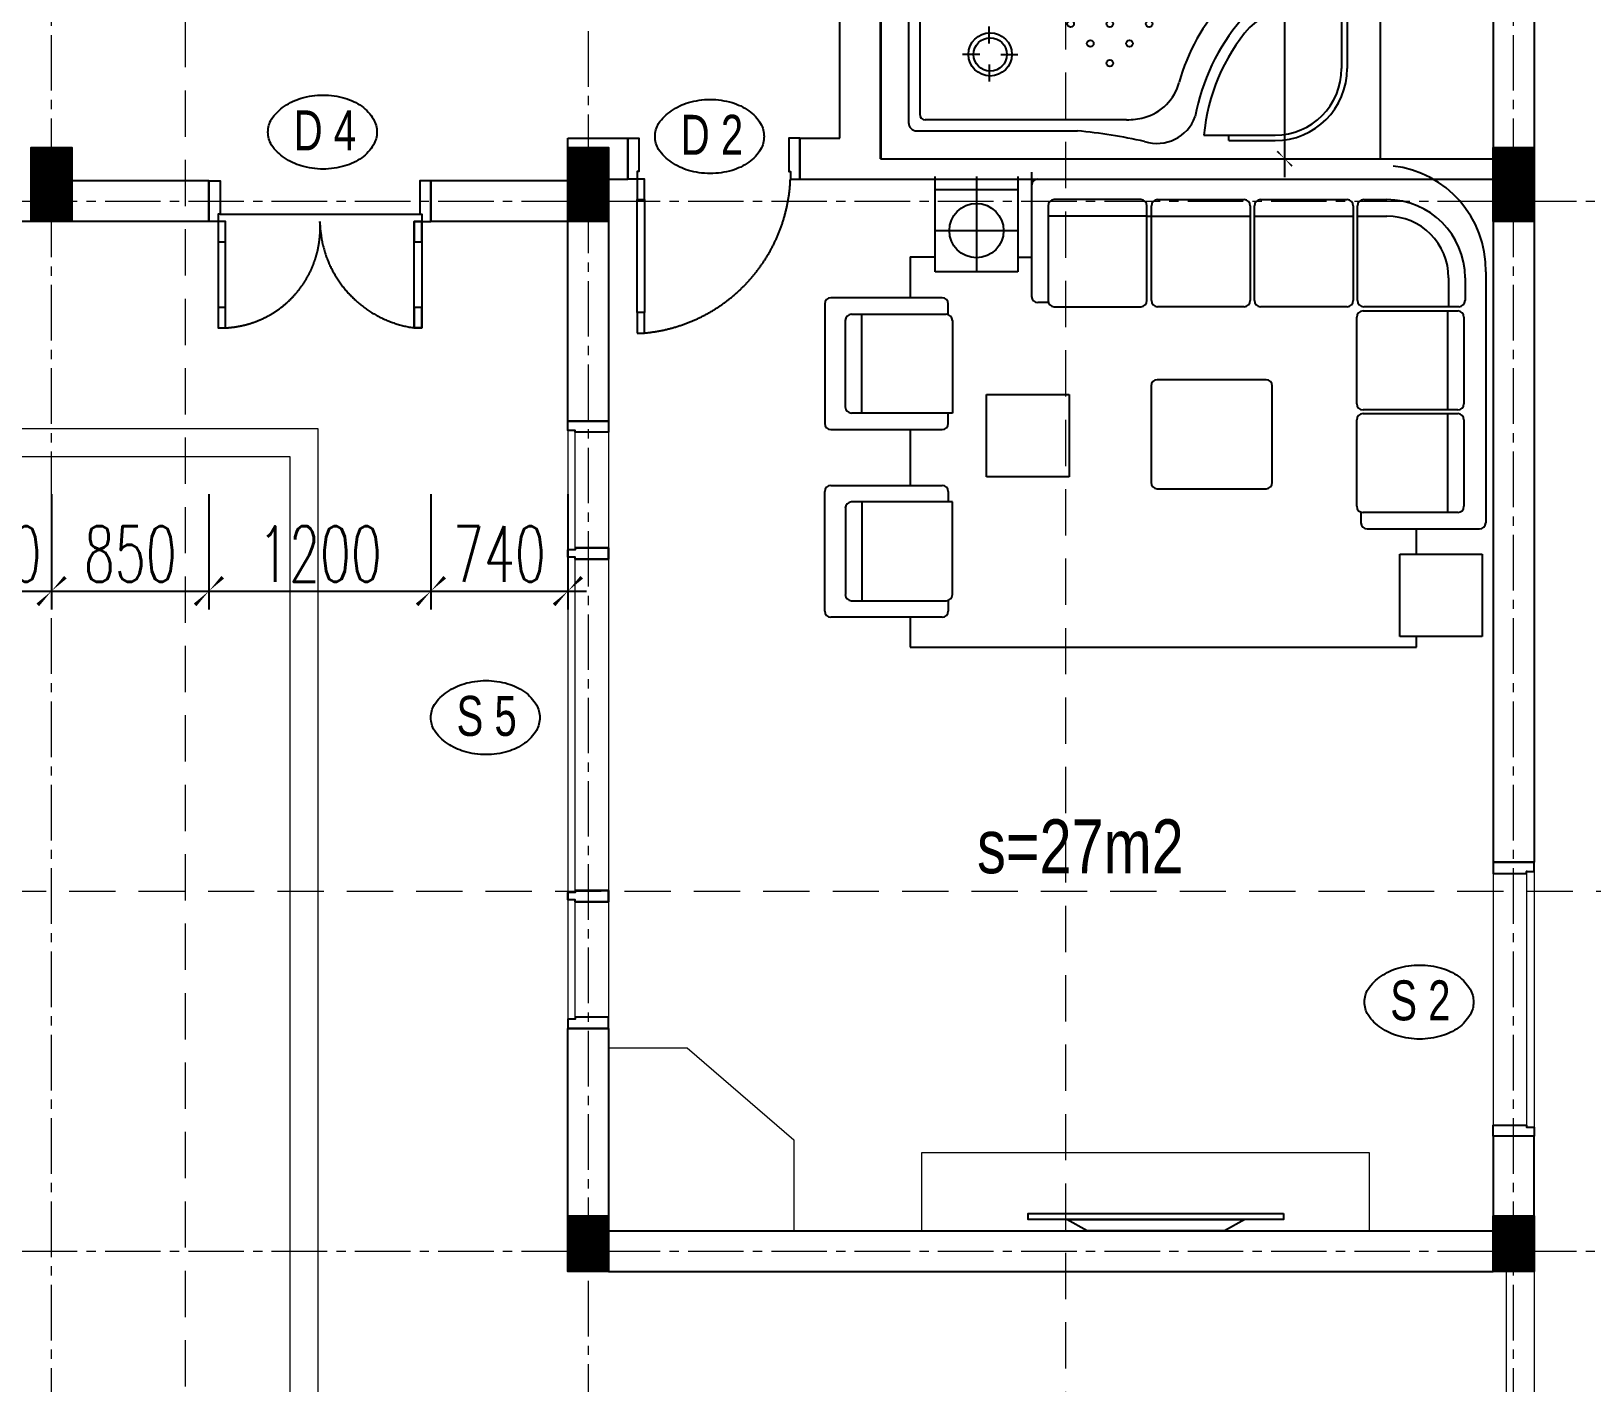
# Model space of a CAD drawing. Header units: millimetres. Extents: x -34806 to 662668, y 63228 to 99452.
# Drawn here: x 150668 to 159100, y 74775 to 82075 of the extents above; entities that cross this region are included whole.
import ezdxf
from ezdxf.enums import TextEntityAlignment as Align

# ---------------------------------------------------------------- set-up
doc = ezdxf.new("R2010")
doc.units = ezdxf.units.MM
doc.header["$LTSCALE"] = 200
doc.header["$MEASUREMENT"] = 0
doc.header["$PDMODE"] = 3
doc.header["$PDSIZE"] = 50
for name, pattern in [('CENTER2', [1.125, 0.75, -0.125, 0.125, -0.125]), ('CONTINOUS', [0]), ('CONTINU', [0]), ('DASHED2', [0.375, 0.25, -0.125])]:
    doc.linetypes.add(name, pattern=pattern)
doc.layers.get('0').update_dxf_attribs({"color": 95, "linetype": 'CONTINUOUS'})
doc.layers.get('DEFPOINTS').update_dxf_attribs({"linetype": 'CONTINUOUS'})
for name, color, linetype in [('COT', 2, 'CONTINUOUS'), ('Cua', 143, 'CONTINUOUS'), ('DIM', 1, 'CONTINUOUS'), ('NOITHAT', 32, 'CONTINUOUS'), ('TEXT', 7, 'CONTINUOUS'), ('TPTA-Text', 253, 'CONTINUOUS'), ('TUONG', 2, 'CONTINUOUS')]:
    doc.layers.add(name, color=color, linetype=linetype)
doc.layers.add('thay', color=7, linetype='CONTINUOUS', lineweight=18)
doc.layers.add('tim', color=254, linetype='CENTER2', lineweight=9)
doc.styles.add('NHO', font='VNCC-RMS.SHX', dxfattribs={"width": 0.8})
doc.styles.add('Scale', font='vnsimli.shx', dxfattribs={"width": 0.65, "bigfont": 'bigfont.shx'})
doc.styles.add('VNCC-SIM', font='VHAVAN.ttf', dxfattribs={"width": 0.85})
doc.dimstyles.new('Scale', dxfattribs={"dimscale": 10, "dimtxt": 2, "dimasz": 0.8, "dimexe": 1, "dimexo": 0, "dimgap": 0.5, "dimtad": 1, "dimdec": 0, "dimzin": 0, "dimdsep": 46, "dimtxsty": 'Scale', "dimblk": 'ARCHTICK', "dimcen": 1, "dimdle": 1, "dimclrd": 8, "dimclre": 251, "dimclrt": 3, "dimadec": 0, "dimazin": 0, "dimtfac": 1, "dimtdec": 0, "dimtix": 1, "dimtmove": 2, "dimatfit": 3, "dimfxl": 1, "dimtolj": 1, "dimtzin": 0, "dimarcsym": 0})

# ---------------------------------------------------------------- blocks, each defined once
blk = doc.blocks.new('A$C24910009')
for p, q in [((900, 900), (0, 900)), ((0, 900), (0, 0)), ((900, 450), (900, 900)), ((273, 867.5), (190, 867.5)), ((318, 857.5), (190, 857.5)), ((273, 867.5), (273, 857.5)), ((835, 850), (545.9, 850)), ((840, 850), (840, 850)), ((840, 850), (840, 850)), ((457.2, 830), (820, 830)), ((830, 520), (830, 820)), ((850, 500), (850, 835)), ((704.8, 730.4), (704.8, 761.3)), ((60, 630.6), (60, 737.5)), ((70, 585.6), (70, 737.5)), ((684.1, 712.2), (653.2, 712.2)), ((721.8, 712.2), (752.7, 712.2)), ((704.8, 692.7), (704.8, 661.8)), ((60, 630.6), (70, 630.6)), ((70, 442.8), (70, 80)), ((50, 60), (50, 354.1)), ((80, 70), (380, 70)), ((0, 0), (450, 0))]:
    blk.add_line(p, q)
blk.add_lwpolyline([(50, 60), (50, 60, 0.414214), (60, 50), (400, 50)], format="xyb")
for centre, radius in [((487.4, 728), 6), ((703, 712.2), 39), ((703, 712.2), 30), ((452, 692.6), 6), ((522.7, 692.6), 6), ((416.7, 657.3), 6), ((487.4, 657.3), 6), ((558.1, 657.3), 6), ((381.3, 621.9), 6), ((452, 621.9), 6), ((522.7, 621.9), 6), ((593.5, 621.9), 6), ((346, 586.6), 6), ((416.7, 586.6), 6), ((487.4, 586.6), 6), ((558.1, 586.6), 6), ((628.8, 586.6), 6), ((310.6, 551.2), 6), ((381.3, 551.2), 6), ((452, 551.2), 6), ((522.7, 551.2), 6), ((593.5, 551.2), 6), ((664.2, 551.2), 6), ((275.3, 515.9), 6), ((346, 515.9), 6), ((416.7, 515.9), 6), ((487.4, 515.9), 6), ((558.1, 515.9), 6), ((628.8, 515.9), 6), ((699.5, 515.9), 6), ((239.9, 480.5), 6), ((310.6, 480.5), 6), ((381.3, 480.5), 6), ((452, 480.5), 6), ((522.7, 480.5), 6), ((593.5, 480.5), 6), ((664.2, 480.5), 6), ((734.9, 480.5), 6), ((204.5, 445.1), 6), ((275.3, 445.1), 6), ((346, 445.1), 6), ((416.7, 445.1), 6), ((487.4, 445.1), 6), ((558.1, 445.1), 6), ((628.8, 445.1), 6), ((699.5, 445.1), 6), ((770.2, 445.1), 6), ((169.2, 409.8), 6), ((239.9, 409.8), 6), ((310.6, 409.8), 6), ((381.3, 409.8), 6), ((452, 409.8), 6), ((522.7, 409.8), 6), ((593.5, 409.8), 6), ((664.2, 409.8), 6), ((734.9, 409.8), 6), ((204.5, 374.4), 6), ((275.3, 374.4), 6), ((346, 374.4), 6), ((416.7, 374.4), 6), ((487.4, 374.4), 6), ((558.1, 374.4), 6), ((628.8, 374.4), 6), ((699.5, 374.4), 6), ((239.9, 339.1), 6), ((310.6, 339.1), 6), ((381.3, 339.1), 6), ((452, 339.1), 6), ((522.7, 339.1), 6), ((593.5, 339.1), 6), ((664.2, 339.1), 6), ((275.3, 303.7), 6), ((346, 303.7), 6), ((416.7, 303.7), 6), ((487.4, 303.7), 6), ((558.1, 303.7), 6), ((628.8, 303.7), 6), ((310.6, 268.4), 6), ((381.3, 268.4), 6), ((452, 268.4), 6), ((522.7, 268.4), 6), ((593.5, 268.4), 6), ((346, 233), 6), ((416.7, 233), 6), ((487.4, 233), 6), ((558.1, 233), 6), ((381.3, 197.7), 6), ((452, 197.7), 6), ((522.7, 197.7), 6), ((416.7, 162.3), 6), ((487.4, 162.3), 6), ((452, 126.9), 6)]:
    blk.add_circle(centre, radius)
for centre, radius, start, end in [((402.7, 799), 73.4, 72.4413, 159.8567), ((190, 737.5), 130, 90, 180), ((190, 737.5), 120, 90, 180), ((-26.2, 888.7), 345.6, 319.4035, 354.8269), ((644, 1870.5), 1025.2, 257.6577, 264.511), ((835, 835), 15, 0, 90), ((-26.2, 888.7), 365.6, 319.1622, 349.8539), ((449.3, 739), 90, 105.1154, 164.8145), ((457.2, 710), 120, 90, 105.1154), ((820, 820), 10, 0, 90), ((30, 852.5), 344.5, 316.7331, 344.865), ((11.3, 926.2), 345.6, 279.7733, 310.5965), ((11.3, 926.2), 365.6, 280.1461, 310.8378), ((46.6, 872.4), 347, 285.1855, 312.4539), ((101, 497.3), 73.4, 110.1433, 197.5587), ((161, 450.7), 90, 105.1855, 164.8846), ((380, 520), 450, 270, 0), ((400, 500), 450, 270, 360), ((-970.5, 256), 1025.2, 5.489, 12.3423), ((190, 442.8), 120, 164.8846, 180), ((450, 450), 450, 270, 0), ((80, 80), 10, 180, 270)]:
    blk.add_arc(centre, radius, start, end)
blk = doc.blocks.new('_ArchTick')
at = {"layer": 'DIM', "color": 150}
blk.add_lwpolyline([(0.5, 0.5, 0.133, 0, 0), (0, 0, 0, 0.133, 0), (-0.5, -0.5, 0.133, 0.133, 0)], format="xyseb", dxfattribs=at)
blk = doc.blocks.new('*D162')
at = {"layer": 'DEFPOINTS', "color": 0}
for p in [(157368.2, 84016.3), (157368.2, 81386.3), (157440.9, 81386.3)]:
    blk.add_point(p, dxfattribs=at)
at = {"layer": 'thay', "color": 8, "lineweight": -2}
blk.add_line((157440.9, 84116.3), (157440.9, 81286.3), dxfattribs=at)
at = {"layer": 'thay', "color": 251, "lineweight": -2}
for p, q in [((157368.2, 84016.3), (157540.9, 84016.3)), ((157368.2, 81386.3), (157540.9, 81386.3))]:
    blk.add_line(p, q, dxfattribs=at)
at = {"layer": 'thay', "color": 8, "lineweight": -2, "xscale": 80, "yscale": 80, "zscale": 80}
for p, rotation in [((157440.9, 84016.3), 90), ((157440.9, 81386.3), 270)]:
    blk.add_blockref('_ArchTick', p, dxfattribs=dict(at, rotation=rotation))
at = {"layer": 'thay', "color": 3, "insert": (157290.9, 82701.3), "char_height": 200, "attachment_point": 5, "rotation": 90, "style": 'Scale'}
blk.add_mtext('\\A1;2630', dxfattribs=at)
blk = doc.blocks.new('*D423')
at = {"layer": 'DEFPOINTS', "color": 0}
for p in [(150168.3, 79574.1), (150778.3, 79574.1), (150778.3, 79051.1)]:
    blk.add_point(p, dxfattribs=at)
at = {"layer": 'TPTA-Text', "color": 251, "lineweight": -2}
for p, q in [((150168.3, 79574.1), (150168.3, 78951.1)), ((150778.3, 79574.1), (150778.3, 78951.1))]:
    blk.add_line(p, q, dxfattribs=at)
at = {"layer": 'TPTA-Text', "color": 8, "lineweight": -2}
blk.add_line((150068.3, 79051.1), (150878.3, 79051.1), dxfattribs=at)
at = {"layer": 'TPTA-Text', "color": 8, "lineweight": -2, "xscale": 150, "yscale": 150, "zscale": 150, "rotation": 180}
blk.add_blockref('_ArchTick', (150168.3, 79051.1), dxfattribs=at)
at = {"layer": 'TPTA-Text', "color": 8, "lineweight": -2, "xscale": 150, "yscale": 150, "zscale": 150}
blk.add_blockref('_ArchTick', (150778.3, 79051.1), dxfattribs=at)
at = {"layer": 'TPTA-Text', "color": 3, "insert": (150473.3, 79251.1), "char_height": 300, "attachment_point": 5, "style": 'Scale'}
blk.add_mtext('\\A1;610', dxfattribs=at)
blk = doc.blocks.new('*D424')
at = {"layer": 'DEFPOINTS', "color": 0}
for p in [(150778.3, 79574.1), (151628.6, 79574.1), (151628.6, 79051.1)]:
    blk.add_point(p, dxfattribs=at)
at = {"layer": 'TPTA-Text', "color": 251, "lineweight": -2}
for p, q in [((150778.3, 79574.1), (150778.3, 78951.1)), ((151628.6, 79574.1), (151628.6, 78951.1))]:
    blk.add_line(p, q, dxfattribs=at)
at = {"layer": 'TPTA-Text', "color": 8, "lineweight": -2}
blk.add_line((150678.3, 79051.1), (151728.6, 79051.1), dxfattribs=at)
at = {"layer": 'TPTA-Text', "color": 8, "lineweight": -2, "xscale": 150, "yscale": 150, "zscale": 150, "rotation": 180}
blk.add_blockref('_ArchTick', (150778.3, 79051.1), dxfattribs=at)
at = {"layer": 'TPTA-Text', "color": 8, "lineweight": -2, "xscale": 150, "yscale": 150, "zscale": 150}
blk.add_blockref('_ArchTick', (151628.6, 79051.1), dxfattribs=at)
at = {"layer": 'TPTA-Text', "color": 3, "insert": (151203.5, 79251.1), "char_height": 300, "attachment_point": 5, "style": 'Scale'}
blk.add_mtext('\\A1;850', dxfattribs=at)
blk = doc.blocks.new('*D425')
at = {"layer": 'DEFPOINTS', "color": 0}
for p in [(151628.6, 79574.1), (152828.1, 79574.1), (152828.1, 79051.1)]:
    blk.add_point(p, dxfattribs=at)
at = {"layer": 'TPTA-Text', "color": 251, "lineweight": -2}
for p, q in [((151628.6, 79574.1), (151628.6, 78951.1)), ((152828.1, 79574.1), (152828.1, 78951.1))]:
    blk.add_line(p, q, dxfattribs=at)
at = {"layer": 'TPTA-Text', "color": 8, "lineweight": -2}
blk.add_line((151528.6, 79051.1), (152928.1, 79051.1), dxfattribs=at)
at = {"layer": 'TPTA-Text', "color": 8, "lineweight": -2, "xscale": 150, "yscale": 150, "zscale": 150, "rotation": 180}
blk.add_blockref('_ArchTick', (151628.6, 79051.1), dxfattribs=at)
at = {"layer": 'TPTA-Text', "color": 8, "lineweight": -2, "xscale": 150, "yscale": 150, "zscale": 150}
blk.add_blockref('_ArchTick', (152828.1, 79051.1), dxfattribs=at)
at = {"layer": 'TPTA-Text', "color": 3, "insert": (152228.3, 79251.1), "char_height": 300, "attachment_point": 5, "style": 'Scale'}
blk.add_mtext('\\A1;1200', dxfattribs=at)
blk = doc.blocks.new('*D426')
at = {"layer": 'DEFPOINTS', "color": 0}
for p in [(152828.1, 79574.1), (153568.3, 79574.1), (153568.3, 79051.1)]:
    blk.add_point(p, dxfattribs=at)
at = {"layer": 'TPTA-Text', "color": 251, "lineweight": -2}
for p, q in [((152828.1, 79574.1), (152828.1, 78951.1)), ((153568.3, 79574.1), (153568.3, 78951.1))]:
    blk.add_line(p, q, dxfattribs=at)
at = {"layer": 'TPTA-Text', "color": 8, "lineweight": -2}
blk.add_line((152728.1, 79051.1), (153668.3, 79051.1), dxfattribs=at)
at = {"layer": 'TPTA-Text', "color": 8, "lineweight": -2, "xscale": 150, "yscale": 150, "zscale": 150, "rotation": 180}
blk.add_blockref('_ArchTick', (152828.1, 79051.1), dxfattribs=at)
at = {"layer": 'TPTA-Text', "color": 8, "lineweight": -2, "xscale": 150, "yscale": 150, "zscale": 150}
blk.add_blockref('_ArchTick', (153568.3, 79051.1), dxfattribs=at)
at = {"layer": 'TPTA-Text', "color": 3, "insert": (153198.2, 79251.1), "char_height": 300, "attachment_point": 5, "style": 'Scale'}
blk.add_mtext('\\A1;740', dxfattribs=at)

msp = doc.modelspace()

# ---------------------------------------------------------------- linework, layer by layer
at = {"layer": 'COT', "const_width": 220}
for points in [[(150778.3, 81046.3), (150778.3, 81446.3)], [(153678.3, 81046.3), (153678.3, 81446.3)], [(158678.3, 81046.3), (158678.3, 81446.3)], [(150778.3, 81046.3), (150778.3, 81346.3)], [(153678.3, 81046.3), (153678.3, 81346.3)], [(158678.3, 81046.3), (158678.3, 81346.3)], [(153678.3, 75376.3), (153678.3, 75676.3)], [(158678.3, 75376.3), (158678.3, 75676.3)]]:
    msp.add_lwpolyline(points, dxfattribs=at)
at = {"layer": 'Cua', "color": 6, "linetype": 'CONTINOUS', "ltscale": 0.5}
for p, q in [((153891.8, 81496.3), (153891.8, 81276.3)), ((154821.8, 81276.3), (154821.8, 81496.3)), ((154821.8, 81276.3), (154821.8, 81496.3)), ((154821.8, 81496.3), (154821.8, 81276.3)), ((154821.8, 81496.3), (154821.8, 81276.3)), ((154821.8, 81276.3), (154821.8, 81496.3)), ((154821.8, 81496.3), (154821.8, 81276.3)), ((151628.6, 81046.3), (151628.6, 81266.3)), ((151628.6, 81046.3), (151628.6, 81266.3)), ((151628.6, 81266.3), (151628.6, 81046.3)), ((151628.6, 81266.3), (151628.6, 81046.3)), ((151628.6, 81046.3), (151628.6, 81266.3)), ((151628.6, 81266.3), (151628.6, 81046.3)), ((152828.1, 81266.3), (152828.1, 81046.3)), ((153568.3, 79968.7), (153788.3, 79968.7)), ((153568.3, 79968.7), (153788.3, 79968.7)), ((153788.3, 79968.7), (153568.3, 79968.7)), ((153788.3, 79968.7), (153568.3, 79968.7)), ((153568.3, 79968.7), (153788.3, 79968.7)), ((153788.3, 79968.7), (153568.3, 79968.7)), ((158788.3, 77586), (158568.3, 77586)), ((158788.3, 77586), (158568.3, 77586)), ((158568.3, 77586), (158788.3, 77586)), ((158568.3, 77586), (158788.3, 77586)), ((158788.3, 77586), (158568.3, 77586)), ((158568.3, 77586), (158788.3, 77586)), ((158788.3, 77586), (158568.3, 77586)), ((158788.3, 77586), (158568.3, 77586)), ((158568.3, 77586), (158788.3, 77586)), ((158568.3, 77586), (158788.3, 77586)), ((158788.3, 77586), (158568.3, 77586)), ((158568.3, 77586), (158788.3, 77586)), ((153788.3, 76688.7), (153568.3, 76688.7))]:
    msp.add_line(p, q, dxfattribs=at)
at = {"layer": 'Cua', "color": 8, "linetype": 'DASHED2', "ltscale": 400}
for p, q in [((153941.8, 80554.7), (153941.8, 81165)), ((153981.8, 81165), (153981.8, 80554.7))]:
    msp.add_line(p, q, dxfattribs=at)
at = {"layer": 'Cua', "color": 6, "linetype": 'CONTINOUS', "ltscale": 0.5}
for points in [[(153891.8, 81496.3), (153951.8, 81496.3), (153951.8, 81316.3), (153941.8, 81316.3), (153941.8, 81276.3), (153891.8, 81276.3)], [(154821.8, 81496.3), (154761.8, 81496.3), (154761.8, 81316.3), (154771.8, 81316.3), (154771.8, 81276.3), (154821.8, 81276.3)], [(151628.6, 81266.3), (151688.6, 81266.3), (151688.6, 81086.3), (151678.6, 81086.3), (151678.6, 81046.3), (151628.6, 81046.3)], [(151628.6, 81266.3), (151688.6, 81266.3), (151688.6, 81086.3), (151678.6, 81086.3), (151678.6, 81046.3), (151628.6, 81046.3)], [(152828.1, 81266.3), (152768.1, 81266.3), (152768.1, 81086.3), (152778.1, 81086.3), (152778.1, 81046.3), (152828.1, 81046.3)], [(152828.1, 81266.3), (152768.1, 81266.3), (152768.1, 81086.3), (152778.1, 81086.3), (152778.1, 81046.3), (152828.1, 81046.3)], [(153788.3, 79968.7), (153788.3, 79908.7), (153608.3, 79908.7), (153608.3, 79918.7), (153568.3, 79918.7), (153568.3, 79968.7)], [(153788.3, 79968.7), (153788.3, 79908.7), (153608.3, 79908.7), (153608.3, 79918.7), (153568.3, 79918.7), (153568.3, 79968.7)], [(158568.3, 77586), (158568.3, 77526), (158748.3, 77526), (158748.3, 77536), (158788.3, 77536), (158788.3, 77586)], [(158568.3, 77586), (158568.3, 77526), (158748.3, 77526), (158748.3, 77536), (158788.3, 77536), (158788.3, 77586)], [(158568.3, 77586), (158568.3, 77526), (158748.3, 77526), (158748.3, 77536), (158788.3, 77536), (158788.3, 77586)], [(153788.3, 76688.7), (153788.3, 76748.7), (153608.3, 76748.7), (153608.3, 76738.7), (153568.3, 76738.7), (153568.3, 76688.7)], [(153788.3, 76688.7), (153788.3, 76748.7), (153608.3, 76748.7), (153608.3, 76738.7), (153568.3, 76738.7), (153568.3, 76688.7)], [(158568.3, 76106.3), (158568.3, 76166.3), (158748.3, 76166.3), (158748.3, 76156.3), (158788.3, 76156.3), (158788.3, 76106.3)], [(158568.3, 76106.3), (158568.3, 76166.3), (158748.3, 76166.3), (158748.3, 76156.3), (158788.3, 76156.3), (158788.3, 76106.3)]]:
    msp.add_lwpolyline(points, close=True, dxfattribs=at)
at = {"layer": 'Cua', "color": 0, "linetype": 'Continuous'}
for points in [[(153941.8, 81165), (153981.8, 81165), (153981.8, 81275), (153941.8, 81275)], [(151718.6, 81046.3), (151678.6, 81046.3), (151678.6, 80936.3), (151718.6, 80936.3)], [(152778.1, 81046.3), (152738.1, 81046.3), (152738.1, 80936.3), (152778.1, 80936.3)], [(151718.6, 80582.6), (151678.6, 80582.6), (151678.6, 80472.6), (151718.6, 80472.6)], [(152778.1, 80582.6), (152738.1, 80582.6), (152738.1, 80472.6), (152778.1, 80472.6)], [(153941.8, 80444.7), (153981.8, 80444.7), (153981.8, 80554.7), (153941.8, 80554.7)]]:
    msp.add_lwpolyline(points, close=True, dxfattribs=at)
at = {"layer": 'Cua', "color": 4}
for points in [[(151718.6, 80472.6), (151718.6, 81046.3), (151678.6, 81046.3), (151678.6, 80472.6)], [(152738.1, 80472.6), (152738.1, 81046.3), (152778.1, 81046.3), (152778.1, 80472.6)]]:
    msp.add_lwpolyline(points, close=True, dxfattribs=at)
at = {"layer": 'Cua', "color": 6, "linetype": 'CONTINOUS', "ltscale": 0.5}
for points in [[(153608.3, 79284), (153788.3, 79284), (153788.3, 79224), (153608.3, 79224), (153608.3, 79234), (153568.3, 79234), (153568.3, 79274)], [(153608.3, 79224), (153788.3, 79224), (153788.3, 79284), (153608.3, 79284), (153608.3, 79274), (153568.3, 79274), (153568.3, 79234)], [(153608.3, 77373.3), (153788.3, 77373.3), (153788.3, 77433.3), (153608.3, 77433.3), (153608.3, 77423.3), (153568.3, 77423.3), (153568.3, 77383.3)], [(153608.3, 77433.3), (153788.3, 77433.3), (153788.3, 77373.3), (153608.3, 77373.3), (153608.3, 77383.3), (153568.3, 77383.3), (153568.3, 77423.3)]]:
    msp.add_lwpolyline(points, dxfattribs=at)
at = {"layer": 'Cua', "color": 8, "linetype": 'DASHED2', "ltscale": 400}
for centre, radius, start, end in [((153900.9, 81311.3), 870.3, 275.33083, 357.69464), ((151691.9, 81009.7), 537.7, 272.84394, 3.903), ((152818.5, 81057.4), 590.3, 181.08297, 262.1701)]:
    msp.add_arc(centre, radius, start, end, dxfattribs=at)
at = {"layer": 'DIM'}
msp.add_line((151688.6, 81086.3), (152768.1, 81086.3), dxfattribs=at)
at = {"layer": 'NOITHAT'}
for p, q in [((155553.4, 80775.5), (155553.4, 81290.5)), ((155775.9, 81290.5), (155775.9, 80775.5)), ((155998.4, 81290.5), (155998.4, 80775.5)), ((156074.1, 80642.2), (156074.1, 81312.9)), ((155553.4, 81220.5), (155998.4, 81220.5)), ((156163.1, 81131.7), (156163.1, 80619.9)), ((156663.7, 81165), (156196.4, 81165)), ((156697.1, 80619.9), (156697.1, 81131.7)), ((156720.7, 80619.9), (156720.7, 81131.7)), ((156754.1, 81165), (157221.4, 81165)), ((157254.7, 81131.7), (157254.7, 80619.9)), ((157277.7, 80619.9), (157277.7, 81131.7)), ((157311.1, 81165), (157778.3, 81165)), ((157811.7, 81131.7), (157811.7, 80619.9)), ((157834.7, 80619.9), (157834.7, 81131.7)), ((157868, 81165), (157993.1, 81165)), ((157868, 81165), (157993.1, 81165)), ((156697.1, 81076), (156163.1, 81076)), ((156697.8, 81076), (156720.7, 81076)), ((156720.7, 81076), (157254.7, 81076)), ((157277.7, 81076), (157811.7, 81076)), ((157834.7, 81076), (157993.1, 81076)), ((155553.4, 80998), (155998.4, 80998)), ((155417.2, 80856.9), (155417.2, 80635)), ((155417.2, 80856.9), (155553.4, 80856.9)), ((156074.1, 80853), (155998.4, 80853)), ((155998.4, 80775.5), (155553.4, 80775.5)), ((158326.9, 80742.3), (158326.9, 80586.5)), ((158415.9, 80742.3), (158415.9, 80619.9)), ((158527.1, 80775.7), (158527.1, 79475.4)), ((155590.1, 80635), (154989.4, 80635)), ((154956, 80601.6), (154956, 79956.4)), ((155100.6, 80546), (155612.4, 80546)), ((155156.3, 80012), (155156.3, 80546)), ((155623.5, 80546), (155623.5, 80601.6)), ((156163.1, 80608.8), (156107.4, 80608.8)), ((156196.4, 80586.5), (156663.7, 80586.5)), ((157221.4, 80586.5), (156754.1, 80586.5)), ((157778.3, 80586.5), (157311.1, 80586.5)), ((157831.1, 80063), (157831.1, 80530.2)), ((157864.4, 80563.6), (158376.2, 80563.6)), ((158382.5, 80586.5), (157868, 80586.5)), ((158320.6, 80563.6), (158320.6, 80029.6)), ((158409.6, 80530.2), (158409.6, 80063)), ((155067.3, 80045.4), (155067.3, 80512.6)), ((155645.8, 80512.6), (155645.8, 80012)), ((157340.5, 80192.3), (156753, 80192.3)), ((155830.8, 79667.6, 151.1), (155830.8, 80112.6, 151.1)), ((155830.8, 80112.6, 151.1), (156275.8, 80112.6, 151.1)), ((156275.8, 80112.6, 151.1), (156275.8, 79667.6, 151.1)), ((156719.6, 80158.9), (156719.6, 79636.9)), ((157373.9, 79636.9), (157373.9, 80158.9)), ((158376.2, 80029.6), (157864.4, 80029.6)), ((155645.8, 80012), (155100.6, 80012)), ((155623.5, 79956.4), (155623.5, 80012)), ((157831.1, 79508.8), (157831.1, 79976)), ((157864.4, 80009.4), (158376.2, 80009.4)), ((158320.6, 80009.4), (158320.6, 79475.4)), ((158409.6, 79976), (158409.6, 79508.8)), ((154989.4, 79923), (155590.1, 79923)), ((155417.2, 79923), (155417.2, 79621.4)), ((154989.4, 79621.4), (155590.1, 79621.4)), ((156275.8, 79667.6, 151.1), (155830.8, 79667.6, 151.1)), ((156753, 79603.6), (157340.5, 79603.6)), ((154956, 78942.8), (154956, 79588)), ((155645.8, 79532.4), (155100.6, 79532.4)), ((155156.3, 79532.4), (155156.3, 78998.4)), ((155623.5, 79588), (155623.5, 79532.4)), ((155645.8, 79031.8), (155645.8, 79532.4)), ((155067.3, 79499), (155067.3, 79031.8)), ((157853.3, 79475.4), (157853.3, 79419.8)), ((158376.2, 79475.4), (157864.4, 79475.4)), ((158527.1, 79475.4), (158527.1, 79419.8)), ((157886.7, 79386.4), (158493.7, 79386.4)), ((158153.2, 79250.3), (158153.2, 79386.4)), ((158063.4, 78805.3, 151.1), (158063.4, 79250.3, 151.1)), ((158063.4, 79250.3, 151.1), (158508.4, 79250.3, 151.1)), ((158508.4, 79250.3, 151.1), (158508.4, 78805.3, 151.1)), ((155100.6, 78998.4), (155612.4, 78998.4)), ((155623.5, 78998.4), (155623.5, 78942.8)), ((155590.1, 78909.4), (154989.4, 78909.4)), ((155417.2, 78909.4), (155417.2, 78748)), ((158508.4, 78805.3, 151.1), (158063.4, 78805.3, 151.1)), ((158153.2, 78748), (158153.2, 78805.3, 151.1)), ((155417.2, 78748), (155813.6, 78748)), ((155813.6, 78748), (158153.2, 78748)), ((156525.6, 78748), (157090.5, 78748))]:
    msp.add_line(p, q, dxfattribs=at)
at = {"layer": 'NOITHAT', "ltscale": 100}
for points in [[(157434.5, 75688.4), (157434.5, 75656), (156055.2, 75656), (156055.2, 75688.4)], [(157225.9, 75656), (157115.9, 75596.3), (156373.8, 75596.3), (156263.8, 75656)]]:
    msp.add_lwpolyline(points, close=True, dxfattribs=at)
at = {"layer": 'NOITHAT'}
msp.add_circle((155775.9, 80998), 146.6, dxfattribs=at)
for centre, radius, start, end in [((157962.6, 80785.4), 564.6, 359.01596, 83.50677), ((156107.4, 81242.9), 33.4, 90, 180), ((156196.4, 81131.7), 33.4, 90, 180), ((156663.7, 81131.7), 33.4, 0, 90), ((156754.1, 81131.7), 33.4, 90, 180), ((157221.4, 81131.7), 33.4, 0, 90), ((157311.1, 81131.7), 33.4, 90, 180), ((157778.3, 81131.7), 33.4, 0, 90), ((157868, 81131.7), 33.4, 90, 180), ((157993.1, 80742.3), 422.8, 0, 90), ((157993.1, 80742.3), 333.8, 0, 90), ((154989.4, 80601.6), 33.4, 90, 180), ((155590.1, 80601.6), 33.4, 0, 90), ((156107.4, 80642.2), 33.4, 180, 270), ((156196.4, 80619.9), 33.4, 180, 270), ((156663.7, 80619.9), 33.4, 270, 0), ((156754.1, 80619.9), 33.4, 180, 270), ((157221.4, 80619.9), 33.4, 270, 0), ((157311.1, 80619.9), 33.4, 180, 270), ((157778.3, 80619.9), 33.4, 270, 0), ((157868, 80619.9), 33.4, 180, 270), ((158382.5, 80619.9), 33.4, 270, 0), ((155100.6, 80512.6), 33.4, 90, 180), ((155612.4, 80512.6), 33.4, 0, 90), ((157864.4, 80530.2), 33.4, 90, 180), ((158376.2, 80530.2), 33.4, 0, 90), ((156753, 80158.9), 33.4, 90, 180), ((157340.5, 80158.9), 33.4, 0, 90), ((155100.6, 80045.4), 33.4, 180, 270), ((157864.4, 80063), 33.4, 180, 270), ((158376.2, 80063), 33.4, 270, 0), ((154989.4, 79956.4), 33.4, 180, 270), ((155590.1, 79956.4), 33.4, 270, 0), ((157864.4, 79976), 33.4, 90, 180), ((158376.2, 79976), 33.4, 0, 90), ((154989.4, 79588), 33.4, 90, 180), ((155590.1, 79588), 33.4, 0, 90), ((156753, 79636.9), 33.4, 180, 270), ((157340.5, 79636.9), 33.4, 270, 0), ((155100.6, 79499), 33.4, 90, 180), ((157864.4, 79508.8), 33.4, 180, 270), ((158376.2, 79508.8), 33.4, 270, 0), ((157886.7, 79419.8), 33.4, 180, 270), ((158493.7, 79419.8), 33.4, 270, 0), ((155100.6, 79031.8), 33.4, 180, 270), ((155612.4, 79031.8), 33.4, 270, 0), ((154989.4, 78942.8), 33.4, 180, 270), ((155590.1, 78942.8), 33.4, 270, 0)]:
    msp.add_arc(centre, radius, start, end, dxfattribs=at)
at = {"layer": 'TEXT'}
for points in [[(151947.7, 81530.1, -0.133861), (151966.7, 81600.1, -0.101366), (152037.1, 81669.3, -0.082725), (152127.7, 81713.1, -0.071629), (152245.5, 81730.1, -0.071629), (152363.4, 81713.1, -0.083035), (152454.2, 81669.1, -0.106719), (152517.7, 81599.6, -0.132803), (152536.5, 81530.1, -0.132803), (152517.7, 81460.6, -0.106719), (152454.2, 81391.2, -0.083035), (152363.4, 81347.1, -0.071629), (152245.5, 81330.1, -0.071629), (152127.7, 81347.1, -0.082725), (152037.1, 81390.9, -0.101366), (151966.7, 81460.1, -0.133861)], [(154039.2, 81506.1, -0.133861), (154058.3, 81576.1, -0.101366), (154128.6, 81645.3, -0.082725), (154219.2, 81689.1, -0.071629), (154337, 81706.1, -0.071629), (154454.9, 81689.1, -0.083035), (154545.7, 81645, -0.106719), (154609.3, 81575.6, -0.132803), (154628, 81506.1, -0.132803), (154609.3, 81436.6, -0.106719), (154545.7, 81367.1, -0.083035), (154454.9, 81323, -0.071629), (154337, 81306.1, -0.071629), (154219.2, 81323, -0.082725), (154128.6, 81366.9, -0.101366), (154058.3, 81436.1, -0.133861)], [(152827.7, 78367.5, -0.133861), (152846.7, 78437.5, -0.101366), (152917.1, 78506.7, -0.082725), (153007.7, 78550.6, -0.071629), (153125.5, 78567.5, -0.071629), (153243.3, 78550.6, -0.083035), (153334.2, 78506.5, -0.106719), (153397.7, 78437, -0.132803), (153416.5, 78367.5, -0.132803), (153397.7, 78298, -0.106719), (153334.2, 78228.6, -0.083035), (153243.3, 78184.5, -0.071629), (153125.5, 78167.5, -0.071629), (153007.7, 78184.5, -0.082725), (152917.1, 78228.4, -0.101366), (152846.7, 78297.5, -0.133861)], [(157872.7, 76831.3, -0.133861), (157891.8, 76901.3, -0.101366), (157962.2, 76970.5, -0.082725), (158052.7, 77014.3, -0.071629), (158170.6, 77031.3, -0.071629), (158288.4, 77014.3, -0.083035), (158379.3, 76970.2, -0.106719), (158442.8, 76900.8, -0.132803), (158461.6, 76831.3, -0.132803), (158442.8, 76761.8, -0.106719), (158379.3, 76692.3, -0.083035), (158288.4, 76648.3, -0.071629), (158170.6, 76631.3, -0.071629), (158052.7, 76648.3, -0.082725), (157962.2, 76692.1, -0.101366), (157891.8, 76761.3, -0.133861)]]:
    msp.add_lwpolyline(points, format="xyb", close=True, dxfattribs=at)
at = {"layer": 'thay', "linetype": 'DASHED2', "ltscale": 5}
for p, q in [((151499.9, 93004.8), (151499.9, 70726.4)), ((156259.2, 70726.4), (156259.2, 93004.8)), ((132498.8, 77430.2), (164674.8, 77430.2))]:
    msp.add_line(p, q, dxfattribs=at)
at = {"layer": 'thay'}
for p, q in [((157958.9, 83971.9), (157958.9, 81456.3)), ((153568.3, 79918.7), (153568.3, 76738.7)), ((153608.3, 79274), (153608.3, 79918.7)), ((153788.3, 79908.7), (153788.3, 76748.7)), ((153608.3, 77423.3), (153608.3, 79234)), ((158568.3, 77526), (158568.3, 76166.3)), ((158748.3, 77541), (158748.3, 76161.3)), ((158788.3, 77536), (158788.3, 76156.3)), ((153608.3, 76738.7), (153608.3, 77383.3))]:
    msp.add_line(p, q, dxfattribs=at)
for points in [[(158788.3, 75376.3), (158788.3, 73776.3), (152068.3, 73776.3), (152068.3, 79776.3), (140768.3, 79776.3), (140768.3, 88496.3), (142788.3, 88496.3), (142788.3, 87376.3)], [(158638.3, 75376.3), (158638.3, 73926.3), (152218.3, 73926.3), (152218.3, 79926.3), (140918.3, 79926.3), (140918.3, 88346.3), (142638.3, 88346.3), (142638.3, 87376.3)], [(157899.3, 76016.8), (155478, 76016.8), (155478, 75596.3)], [(157899.3, 75596.3), (157899.3, 76016.8)]]:
    msp.add_lwpolyline(points, dxfattribs=at)
msp.add_lwpolyline([(153788.3, 76583.9), (154212.1, 76583.9), (154789.4, 76086.7), (154789.4, 75596.3), (153788.3, 75596.3)], close=True, dxfattribs=at)
at = {"layer": 'tim', "ltscale": 2}
for p, q in [((150778.3, 73204.1), (150778.3, 91075.1)), ((153678.3, 91075.1), (153678.3, 73204.1)), ((158678.3, 73204.1), (158678.3, 91075.1)), ((134867.5, 81156.3), (163105.5, 81156.3)), ((134867.5, 75486.3), (163105.5, 75486.3))]:
    msp.add_line(p, q, dxfattribs=at)
at = {"layer": 'TUONG'}
for p, q in [((158568.3, 85215.8), (158568.3, 81386.3)), ((158788.3, 85215.8), (158788.3, 81586.3)), ((155258.1, 81386.3), (155258.1, 82956.3)), ((155038.1, 81496.3), (155038.1, 82736.3)), ((158788.3, 81936.9), (158788.3, 77586)), ((153568.3, 81496.3), (153891.8, 81496.3)), ((154821.8, 81496.3), (155038.1, 81496.3)), ((154821.8, 81276.3), (154821.8, 81496.3)), ((155258.1, 81386.3), (158568.3, 81386.3)), ((158568.3, 81436.3), (158568.3, 77586)), ((151628.6, 81266.3), (150668.3, 81266.3)), ((151628.6, 81046.3), (151628.6, 81266.3)), ((153568.3, 81266.3), (152828.1, 81266.3)), ((153788.3, 81276.3), (153891.8, 81276.3)), ((154821.8, 81276.3), (155148.1, 81276.3)), ((155148.1, 81276.3), (158568.3, 81276.3)), ((150668.3, 81046.3), (150196.1, 81046.3)), ((151628.6, 81046.3), (150668.3, 81046.3)), ((153568.3, 81046.3), (152828.1, 81046.3)), ((153568.3, 79968.7), (153788.3, 79968.7)), ((158788.3, 77586), (158568.3, 77586)), ((158788.3, 77586), (158568.3, 77586)), ((153788.3, 75596.3), (158568.3, 75596.3)), ((153788.3, 75376.3), (158568.3, 75376.3))]:
    msp.add_line(p, q, dxfattribs=at)
at = {"layer": 'TUONG', "linetype": 'CONTINU', "ltscale": 0.3}
for p, q in [((153891.8, 81276.3), (153891.8, 81496.3)), ((154821.8, 81276.3), (154821.8, 81496.3)), ((151628.6, 81046.3), (151628.6, 81266.3)), ((151628.6, 81266.3), (151628.6, 81046.3)), ((152828.1, 81046.3), (152828.1, 81266.3)), ((152828.1, 81266.3), (152828.1, 81046.3)), ((153568.3, 79968.7), (153788.3, 79968.7)), ((153788.3, 79968.7), (153568.3, 79968.7)), ((158788.3, 77586), (158568.3, 77586)), ((158788.3, 77586), (158568.3, 77586)), ((158568.3, 77586), (158788.3, 77586)), ((158568.3, 77586), (158788.3, 77586)), ((153568.3, 76688.7), (153788.3, 76688.7)), ((153788.3, 76688.7), (153568.3, 76688.7))]:
    msp.add_line(p, q, dxfattribs=at)
at = {"layer": 'TUONG'}
for points in [[(153568.3, 79968.7), (153568.3, 81496.3)], [(153788.3, 81366.3), (153788.3, 79968.7)]]:
    msp.add_lwpolyline(points, dxfattribs=at)
for points in [[(150888.3, 81046.3), (150668.3, 81046.3), (150668.3, 81446.3), (150888.3, 81446.3)], [(153788.3, 81046.3), (153568.3, 81046.3), (153568.3, 81446.3), (153788.3, 81446.3)], [(158788.3, 81046.3), (158568.3, 81046.3), (158568.3, 81446.3), (158788.3, 81446.3)], [(150888.3, 81046.3), (150668.3, 81046.3), (150668.3, 81346.3), (150888.3, 81346.3)], [(153788.3, 81046.3), (153568.3, 81046.3), (153568.3, 81346.3), (153788.3, 81346.3)], [(158788.3, 81046.3), (158568.3, 81046.3), (158568.3, 81346.3), (158788.3, 81346.3)], [(153568.3, 76688.7), (153788.3, 76688.7), (153788.3, 75376.3), (153568.3, 75376.3)], [(158788.3, 76106.3), (158568.3, 76106.3), (158568.3, 75653.2), (158788.3, 75653.2)], [(153788.3, 75376.3), (153568.3, 75376.3), (153568.3, 75676.3), (153788.3, 75676.3)], [(158788.3, 75376.3), (158568.3, 75376.3), (158568.3, 75676.3), (158788.3, 75676.3)]]:
    msp.add_lwpolyline(points, close=True, dxfattribs=at)

# ---------------------------------------------------------------- block references
at = {"layer": 'NOITHAT', "xscale": 3, "yscale": 3, "zscale": 3, "rotation": 180}
msp.add_blockref('A$C24910009', (157958.9, 84086.3), dxfattribs=at)

# ---------------------------------------------------------------- texts
at = {"layer": 'TEXT', "style": 'VNCC-SIM', "width": 0.75}
for s, p in [('d 4', (152086.6, 81431.1)), ('d 2', (154178.1, 81407.1)), ('s 5', (152966.6, 78268.6)), ('s 2', (158011.7, 76732.3))]:
    msp.add_text(s, height=216, dxfattribs=at).set_placement(p)
at = {"layer": 'TEXT', "linetype": 'Continuous', "style": 'NHO', "width": 0.8}
msp.add_text('s=27m2', height=291.05, dxfattribs=at).set_placement((156337.2, 77526.8), align=Align.CENTER)

# ---------------------------------------------------------------- dimensions: what is measured, and where the dimension line sits
at = {"layer": 'thay'}
dim = msp.add_linear_dim(base=(157440.9, 81386.3), p1=(157368.2, 84016.3), p2=(157368.2, 81386.3), angle=90, dimstyle='Scale', override={"dimscale": 100, "dimfxl": 110}, dxfattribs=at)
dim.commit()
dim.dimension.update_dxf_attribs({"geometry": '*D162', "text_midpoint": (157290.9, 82701.3)})
at = {"layer": 'TPTA-Text'}
for base, p1, p2, picture, middle in [((150778.3, 79051.1), (150168.3, 79574.1), (150778.3, 79574.1), '*D423', (150473.3, 79251.1)), ((151628.6, 79051.1), (150778.3, 79574.1), (151628.6, 79574.1), '*D424', (151203.5, 79251.1)), ((152828.1154, 79051.1298), (151628.5643, 79574.0934), (152828.1154, 79574.0934), '*D425', (152228.3399, 79251.1298)), ((153568.3, 79051.1), (152828.1, 79574.1), (153568.3, 79574.1), '*D426', (153198.2, 79251.1))]:
    dim = msp.add_linear_dim(base=base, p1=p1, p2=p2, dimstyle='Scale', override={"dimscale": 100, "dimtxt": 3, "dimasz": 1.5, "dimfxl": 110}, dxfattribs=at)
    dim.commit()
    dim.dimension.update_dxf_attribs({"geometry": picture, "text_midpoint": middle})

doc.saveas('drawing.dxf')
